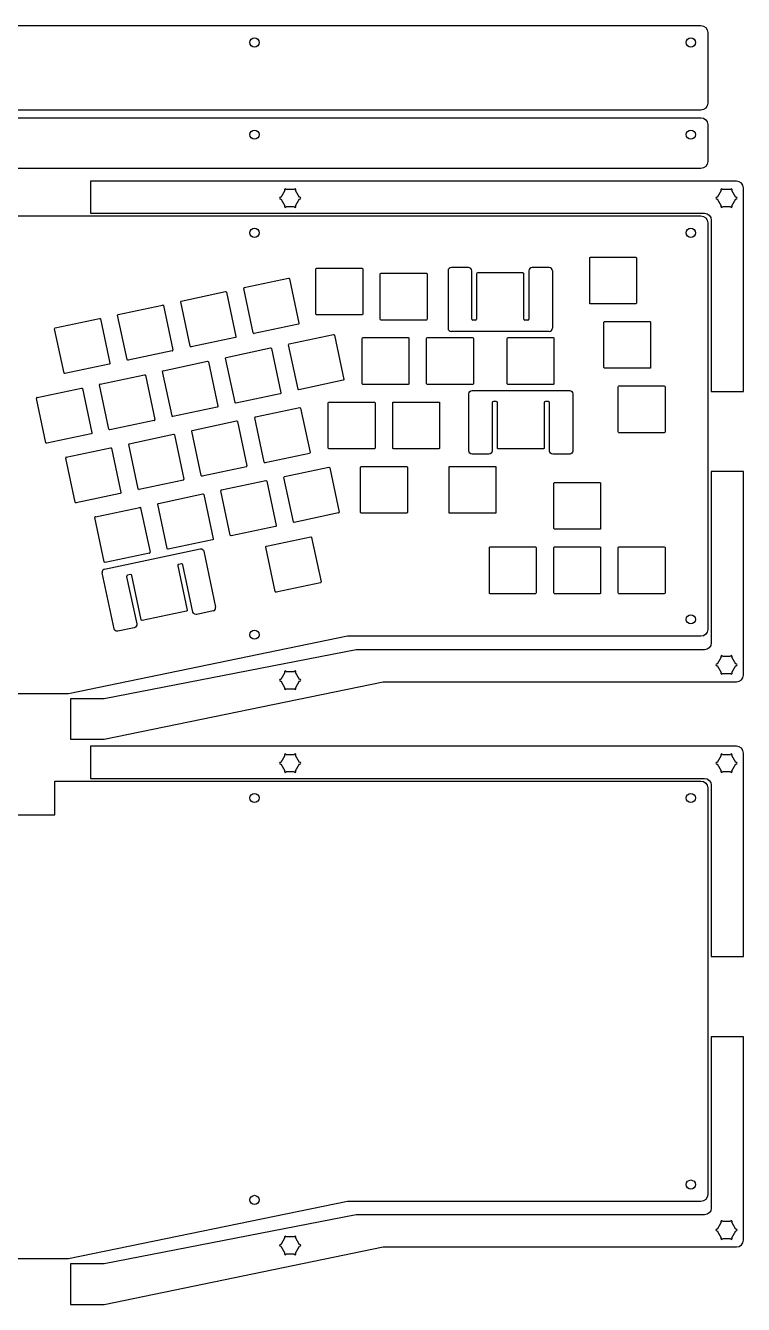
# Model space of a CAD drawing. Header units: centimetres. Extents: x -9.5 to 28.5, y -9.5 to 28.4.
# Drawn here: x 7.3 to 28.52, y -9.48 to 28.36 of the extents above; entities that cross this region are included whole.
import ezdxf

# ---------------------------------------------------------------- set-up
doc = ezdxf.new("R2010")
doc.units = ezdxf.units.CM
doc.header["$MEASUREMENT"] = 0
doc.layers.add('arisu_lopro_case_P2 v4_arisu_lopro_case_P2_ponoko', color=7, linetype='Continuous')

msp = doc.modelspace()

# ---------------------------------------------------------------- linework, layer by layer
at = {"layer": 'arisu_lopro_case_P2 v4_arisu_lopro_case_P2_ponoko'}
for p, q in [((-8.244, 28.356), (27.265, 28.356)), ((27.465, 28.156), (27.465, 26.056)), ((27.265, 25.856), (-8.244, 25.856)), ((-8.244, 25.631), (27.265, 25.631)), ((27.465, 25.431), (27.465, 24.331)), ((27.265, 24.131), (-8.244, 24.131)), ((28.32, 23.753), (9.221, 23.753)), ((9.221, 23.753), (9.221, 22.803)), ((14.965, 23.482), (14.845, 23.275)), ((15.241, 23.503), (15.002, 23.503)), ((15.398, 23.275), (15.278, 23.482)), ((27.864, 23.482), (27.744, 23.275)), ((28.14, 23.503), (27.901, 23.503)), ((28.297, 23.275), (28.177, 23.482)), ((28.52, 17.536), (28.52, 23.553)), ((14.845, 23.232), (14.965, 23.025)), ((15.278, 23.025), (15.398, 23.232)), ((27.744, 23.232), (27.864, 23.025)), ((28.177, 23.025), (28.297, 23.232)), ((-8.244, 22.725), (27.265, 22.725)), ((9.221, 22.803), (27.371, 22.803)), ((15.002, 23.003), (15.241, 23.003)), ((27.901, 23.003), (28.14, 23.003)), ((27.465, 22.525), (27.465, 10.489)), ((27.571, 22.603), (27.571, 17.536)), ((20.388, 21.198), (19.888, 21.198)), ((22.776, 21.198), (22.276, 21.198)), ((23.976, 20.144), (23.976, 21.484)), ((23.998, 21.507), (25.338, 21.507)), ((25.361, 21.484), (25.361, 20.144)), ((13.765, 20.604), (15.075, 20.882)), ((15.102, 20.865), (15.38, 19.554)), ((15.879, 19.818), (15.879, 21.158)), ((15.902, 21.18), (17.242, 21.18)), ((17.264, 21.158), (17.264, 19.818)), ((17.784, 19.668), (17.784, 21.008)), ((17.807, 21.03), (19.147, 21.03)), ((19.169, 21.008), (19.169, 19.668)), ((19.788, 21.098), (19.788, 19.404)), ((20.488, 19.669), (20.488, 21.098)), ((20.632, 21.009), (20.632, 19.669)), ((22.002, 21.039), (20.662, 21.039)), ((22.032, 19.669), (22.032, 21.009)), ((22.176, 21.098), (22.176, 19.669)), ((22.876, 21.098), (22.876, 19.404)), ((11.901, 20.208), (13.212, 20.486)), ((13.239, 20.469), (13.517, 19.158)), ((14.026, 19.266), (13.747, 20.577)), ((10.038, 19.812), (11.348, 20.09)), ((11.375, 20.073), (11.654, 18.762)), ((12.162, 18.87), (11.884, 20.181)), ((25.338, 20.122), (23.998, 20.122)), ((8.174, 19.416), (9.485, 19.694)), ((9.512, 19.677), (9.79, 18.366)), ((10.299, 18.474), (10.02, 19.785)), ((17.242, 19.795), (15.902, 19.795)), ((8.436, 18.078), (8.157, 19.389)), ((15.363, 19.528), (14.052, 19.249)), ((19.147, 19.645), (17.807, 19.645)), ((22.776, 19.304), (19.888, 19.304)), ((20.602, 19.639), (20.518, 19.639)), ((22.146, 19.639), (22.062, 19.639)), ((24.393, 18.239), (24.393, 19.579)), ((24.415, 19.602), (25.755, 19.602)), ((25.778, 19.579), (25.778, 18.239)), ((13.5, 19.132), (12.189, 18.853)), ((15.092, 18.939), (16.403, 19.217)), ((16.43, 19.2), (16.708, 17.889)), ((17.248, 17.763), (17.248, 19.103)), ((17.271, 19.125), (18.611, 19.125)), ((18.633, 19.103), (18.633, 17.763)), ((19.153, 17.763), (19.153, 19.103)), ((19.176, 19.125), (20.516, 19.125)), ((20.538, 19.103), (20.538, 17.763)), ((21.535, 17.763), (21.535, 19.103)), ((21.558, 19.125), (22.898, 19.125)), ((22.92, 19.103), (22.92, 17.763)), ((11.636, 18.736), (10.326, 18.457)), ((13.229, 18.542), (14.54, 18.821)), ((14.566, 18.804), (14.845, 17.493)), ((15.354, 17.601), (15.075, 18.912)), ((9.773, 18.34), (8.462, 18.061)), ((11.366, 18.146), (12.676, 18.425)), ((12.703, 18.408), (12.981, 17.097)), ((13.49, 17.205), (13.212, 18.516)), ((25.755, 18.217), (24.415, 18.217)), ((9.502, 17.75), (10.813, 18.029)), ((10.84, 18.012), (11.118, 16.701)), ((11.627, 16.809), (11.348, 18.12)), ((16.691, 17.862), (15.38, 17.584)), ((7.639, 17.354), (8.949, 17.633)), ((8.976, 17.616), (9.255, 16.305)), ((9.763, 16.413), (9.485, 17.724)), ((14.828, 17.466), (13.517, 17.188)), ((18.611, 17.74), (17.271, 17.74)), ((20.516, 17.74), (19.176, 17.74)), ((20.404, 15.769), (20.404, 17.463)), ((20.497, 17.556), (23.384, 17.556)), ((22.898, 17.74), (21.558, 17.74)), ((23.477, 17.463), (23.477, 15.769)), ((24.82, 16.334), (24.82, 17.674)), ((24.842, 17.697), (26.182, 17.697)), ((26.205, 17.674), (26.205, 16.334)), ((27.571, 17.536), (28.52, 17.536)), ((7.9, 16.017), (7.621, 17.328)), ((12.964, 17.07), (11.653, 16.792)), ((14.091, 16.778), (15.402, 17.057)), ((15.428, 17.039), (15.707, 15.729)), ((16.247, 15.858), (16.247, 17.198)), ((16.27, 17.22), (17.61, 17.22)), ((17.632, 17.198), (17.632, 15.858)), ((18.152, 15.858), (18.152, 17.198)), ((18.175, 17.22), (19.515, 17.22)), ((19.537, 17.198), (19.537, 15.858)), ((21.089, 17.198), (21.089, 15.769)), ((21.21, 17.235), (21.127, 17.235)), ((21.248, 15.858), (21.248, 17.198)), ((22.633, 17.198), (22.633, 15.858)), ((22.754, 17.235), (22.67, 17.235)), ((22.792, 15.769), (22.792, 17.198)), ((11.101, 16.674), (9.79, 16.396)), ((12.227, 16.382), (13.538, 16.661)), ((14.352, 15.441), (14.073, 16.751)), ((9.237, 16.278), (7.927, 16)), ((12.489, 15.045), (12.21, 16.355)), ((13.565, 16.643), (13.843, 15.333)), ((26.182, 16.312), (24.842, 16.312)), ((10.625, 14.649), (10.347, 15.959)), ((10.364, 15.986), (11.675, 16.265)), ((11.701, 16.247), (11.98, 14.937)), ((8.762, 14.253), (8.483, 15.563)), ((8.501, 15.59), (9.811, 15.868)), ((9.838, 15.851), (10.117, 14.54)), ((15.689, 15.702), (14.379, 15.423)), ((17.61, 15.835), (16.27, 15.835)), ((19.515, 15.835), (18.175, 15.835)), ((20.997, 15.677), (20.497, 15.677)), ((22.61, 15.835), (21.27, 15.835)), ((23.384, 15.677), (22.884, 15.677)), ((13.826, 15.306), (12.515, 15.027)), ((14.953, 15.014), (16.263, 15.292)), ((16.29, 15.275), (16.569, 13.964)), ((17.2, 13.953), (17.2, 15.293)), ((17.222, 15.315), (18.562, 15.315)), ((18.585, 15.293), (18.585, 13.953)), ((19.819, 13.953), (19.819, 15.293)), ((19.842, 15.315), (21.182, 15.315)), ((21.204, 15.293), (21.204, 13.953)), ((27.571, 15.161), (27.571, 10.093)), ((28.52, 15.161), (27.571, 15.161)), ((28.52, 9.143), (28.52, 15.161)), ((11.963, 14.91), (10.652, 14.631)), ((13.089, 14.618), (14.4, 14.896)), ((14.427, 14.879), (14.705, 13.568)), ((15.214, 13.676), (14.935, 14.987)), ((22.915, 13.477), (22.915, 14.817)), ((22.937, 14.839), (24.277, 14.839)), ((24.3, 14.817), (24.3, 13.477)), ((10.099, 14.514), (8.789, 14.235)), ((11.226, 14.222), (12.537, 14.5)), ((12.563, 14.483), (12.842, 13.172)), ((13.351, 13.28), (13.072, 14.591)), ((9.363, 13.826), (10.673, 14.104)), ((10.7, 14.087), (10.979, 12.776)), ((11.487, 12.884), (11.209, 14.195)), ((9.624, 12.488), (9.345, 13.799)), ((16.551, 13.938), (15.241, 13.659)), ((18.562, 13.93), (17.222, 13.93)), ((21.182, 13.93), (19.842, 13.93)), ((14.688, 13.542), (13.377, 13.263)), ((24.277, 13.454), (22.937, 13.454)), ((9.631, 12.278), (12.455, 12.878)), ((12.825, 13.145), (11.514, 12.867)), ((14.678, 11.615), (14.4, 12.926)), ((14.417, 12.952), (15.728, 13.231)), ((15.754, 13.214), (16.033, 11.903)), ((21.01, 11.572), (21.01, 12.912)), ((21.032, 12.934), (22.372, 12.934)), ((22.395, 12.912), (22.395, 11.572)), ((22.915, 11.572), (22.915, 12.912)), ((22.937, 12.934), (24.277, 12.934)), ((24.3, 12.912), (24.3, 11.572)), ((24.82, 11.572), (24.82, 12.912)), ((24.842, 12.934), (26.182, 12.934)), ((26.205, 12.912), (26.205, 11.572)), ((10.961, 12.749), (9.651, 12.471)), ((12.565, 12.807), (12.917, 11.15)), ((9.912, 10.511), (9.56, 12.168)), ((10.396, 12.113), (10.314, 12.095)), ((11.795, 12.372), (12.073, 11.061)), ((11.906, 12.434), (11.824, 12.416)), ((12.247, 11.008), (11.95, 12.405)), ((10.285, 12.051), (10.582, 10.654)), ((10.719, 10.773), (10.44, 12.084)), ((16.016, 11.876), (14.705, 11.598)), ((22.372, 11.549), (21.032, 11.549)), ((24.277, 11.549), (22.937, 11.549)), ((26.182, 11.549), (24.842, 11.549)), ((12.056, 11.035), (10.745, 10.756)), ((12.846, 11.04), (12.357, 10.936)), ((16.812, 10.289), (8.566, 8.589)), ((10.511, 10.544), (10.021, 10.44)), ((27.265, 10.289), (16.812, 10.289)), ((17.068, 9.893), (9.621, 8.441)), ((27.371, 9.893), (17.068, 9.893)), ((27.864, 9.672), (27.744, 9.464)), ((28.14, 9.693), (27.901, 9.693)), ((28.297, 9.464), (28.177, 9.672)), ((14.965, 9.218), (14.845, 9.01)), ((15.241, 9.239), (15.002, 9.239)), ((15.398, 9.01), (15.278, 9.218)), ((27.744, 9.422), (27.864, 9.214)), ((27.901, 9.193), (28.14, 9.193)), ((28.177, 9.214), (28.297, 9.422)), ((9.621, 7.243), (17.868, 8.943)), ((14.845, 8.968), (14.965, 8.76)), ((15.002, 8.739), (15.241, 8.739)), ((15.278, 8.76), (15.398, 8.968)), ((17.868, 8.943), (28.32, 8.943)), ((8.566, 8.589), (6.566, 8.589)), ((8.621, 8.441), (8.621, 7.243)), ((9.621, 8.441), (8.621, 8.441)), ((8.621, 7.243), (9.621, 7.243)), ((9.221, 7.035), (9.221, 6.085)), ((28.32, 7.035), (9.221, 7.035)), ((28.52, 0.817), (28.52, 6.835)), ((14.965, 6.764), (14.845, 6.557)), ((14.845, 6.514), (14.965, 6.307)), ((15.241, 6.785), (15.002, 6.785)), ((15.398, 6.557), (15.278, 6.764)), ((15.278, 6.307), (15.398, 6.514)), ((27.864, 6.764), (27.744, 6.557)), ((27.744, 6.514), (27.864, 6.307)), ((28.14, 6.785), (27.901, 6.785)), ((28.297, 6.557), (28.177, 6.764)), ((28.177, 6.307), (28.297, 6.514)), ((9.221, 6.085), (27.371, 6.085)), ((15.002, 6.285), (15.241, 6.285)), ((27.901, 6.285), (28.14, 6.285)), ((8.166, 6.007), (27.265, 6.007)), ((8.166, 5.007), (8.166, 6.007)), ((27.465, 5.807), (27.465, -6.229)), ((27.571, 5.885), (27.571, 0.817)), ((6.966, 5.007), (8.166, 5.007)), ((27.571, 0.817), (28.52, 0.817)), ((28.52, -1.557), (27.571, -1.557)), ((27.571, -1.557), (27.571, -6.625)), ((28.52, -7.575), (28.52, -1.557)), ((16.812, -6.429), (8.566, -8.129)), ((27.265, -6.429), (16.812, -6.429)), ((17.068, -6.825), (9.621, -8.277)), ((27.371, -6.825), (17.068, -6.825)), ((27.864, -7.046), (27.744, -7.254)), ((28.14, -7.025), (27.901, -7.025)), ((28.297, -7.254), (28.177, -7.046)), ((14.965, -7.5), (14.845, -7.708)), ((15.241, -7.479), (15.002, -7.479)), ((15.398, -7.708), (15.278, -7.5)), ((27.744, -7.296), (27.864, -7.504)), ((27.901, -7.525), (28.14, -7.525)), ((28.177, -7.504), (28.297, -7.296)), ((9.621, -9.475), (17.868, -7.775)), ((14.845, -7.75), (14.965, -7.958)), ((15.278, -7.958), (15.398, -7.75)), ((17.868, -7.775), (28.32, -7.775)), ((8.566, -8.129), (6.566, -8.129)), ((9.621, -8.277), (8.621, -8.277)), ((8.621, -8.277), (8.621, -9.475)), ((15.002, -7.979), (15.241, -7.979)), ((8.621, -9.475), (9.621, -9.475))]:
    msp.add_line(p, q, dxfattribs=at)
for centre, radius, start, end in [((19.888, 21.098), 0.1, 90, 180), ((20.388, 21.098), 0.1, 360, 90), ((22.276, 21.098), 0.1, 90, 180), ((22.776, 21.098), 0.1, 360, 90), ((20.662, 21.009), 0.03, 90, 179.9958), ((22.002, 21.009), 0.03, 360, 90.0038), ((19.888, 19.404), 0.1, 179.9999, 270), ((20.518, 19.669), 0.03, 180, 269.9993), ((20.602, 19.669), 0.03, 270.001, 360), ((22.062, 19.669), 0.03, 180, 269.9991), ((22.146, 19.669), 0.03, 270, 0.0004), ((22.776, 19.404), 0.1, 270, 360)]:
    msp.add_arc(centre, radius, start, end, dxfattribs=at)
at = {"layer": 'arisu_lopro_case_P2 v4_arisu_lopro_case_P2_ponoko', "extrusion": (0, 0, -1)}
msp.add_arc((-10.002, 10.531), 0.0929, 257.9404, 269.9726, dxfattribs=at)
at = {"layer": 'arisu_lopro_case_P2 v4_arisu_lopro_case_P2_ponoko'}
for centre, major_axis, ratio, start_param, end_param in [((13.774, 20.581), (0.0267, -0.0055), 0.903155, 2.803276, 3.517551), ((13.772, 20.578), (-0.0143, 0.023), 0.904441, 5.965291, 6.683538), ((14.05, 19.253), (0.00988, 0.00134), 0.42359, 4.403284, 4.884756), ((11.629, 18.761), (-0.0143, 0.023), 0.904441, 2.823698, 3.541945), ((11.627, 18.759), (0.0267, -0.0055), 0.903155, 5.944869, 6.659143), ((12.187, 18.87), (0.0185, 0.0087), 0.83084, 4.199079, 4.43775), ((10.324, 18.474), (0.0185, 0.0087), 0.83084, 4.199079, 4.43775), ((8.461, 18.072), (0.0158, 0.0043), 0.688153, 4.33865, 4.631778), ((11.376, 18.123), (0.0275, -0.0054), 0.888887, 2.800434, 3.5043), ((11.373, 18.121), (-0.0143, 0.023), 0.904441, 5.965291, 6.683538), ((9.511, 17.728), (0.0268, -0.0041), 0.903545, 2.75302, 3.470262), ((9.509, 17.724), (-0.0143, 0.023), 0.904441, 5.965291, 6.683538), ((15.378, 17.601), (0.0185, 0.0087), 0.83084, 4.199079, 4.43775), ((7.648, 17.332), (0.0268, -0.0041), 0.903545, 2.75302, 3.470262), ((7.646, 17.329), (-0.0149, 0.0218), 0.915996, 5.921842, 6.64769), ((13.515, 17.205), (0.0185, 0.0087), 0.83084, 4.199079, 4.43775), ((11.095, 16.698), (-0.0135, 0.0212), 0.942667, 2.802067, 3.546706), ((11.092, 16.697), (0.0264, -0.005), 0.910313, 5.926256, 6.646227), ((11.652, 16.809), (0.0185, 0.0087), 0.83084, 4.199079, 4.43775), ((14.1, 16.755), (0.0267, -0.0055), 0.903155, 2.803276, 3.517551), ((14.098, 16.752), (-0.0143, 0.023), 0.904441, 5.965291, 6.683538), ((9.788, 16.413), (0.0185, 0.0087), 0.83084, 4.199079, 4.43775), ((7.925, 16.011), (0.0158, 0.0043), 0.688153, 4.33865, 4.631778), ((10.373, 15.963), (0.0267, -0.0055), 0.903155, 2.803276, 3.517551), ((10.371, 15.96), (-0.0143, 0.023), 0.904441, 5.965291, 6.683538), ((8.51, 15.567), (0.0263, -0.0046), 0.909501, 2.769736, 3.492655), ((8.508, 15.564), (-0.0155, 0.0223), 0.902281, 5.917975, 6.635862), ((13.819, 15.332), (-0.0143, 0.023), 0.904441, 2.823698, 3.541945), ((13.817, 15.329), (0.0267, -0.0055), 0.903155, 5.944869, 6.659143), ((14.377, 15.427), (0.00988, 0.00134), 0.42359, 4.403284, 4.884756), ((11.956, 14.936), (-0.0143, 0.023), 0.904441, 2.823698, 3.541945), ((11.953, 14.933), (0.0275, -0.0054), 0.888887, 5.942026, 6.645893), ((12.513, 15.044), (0.0185, 0.0087), 0.83084, 4.199079, 4.43775), ((10.65, 14.635), (0.00988, 0.00134), 0.42359, 4.403284, 4.884756), ((13.099, 14.595), (0.0267, -0.0055), 0.903155, 2.803276, 3.517551), ((13.096, 14.592), (-0.0143, 0.023), 0.904441, 5.965291, 6.683538), ((8.787, 14.246), (0.0158, 0.0043), 0.688153, 4.33865, 4.631778), ((9.371, 13.803), (0.0263, -0.0046), 0.909501, 2.769736, 3.492655), ((9.37, 13.8), (-0.0155, 0.0223), 0.902281, 5.917975, 6.635862), ((15.239, 13.676), (0.0185, 0.0087), 0.83084, 4.199079, 4.43775), ((16.544, 13.964), (-0.0143, 0.023), 0.904441, 2.823698, 3.541945), ((16.542, 13.961), (0.0267, -0.0055), 0.903155, 5.944869, 6.659143), ((13.375, 13.28), (0.0185, 0.0087), 0.83084, 4.199079, 4.43775), ((11.512, 12.884), (0.0185, 0.0087), 0.83084, 4.199079, 4.43775), ((10.954, 12.775), (-0.0143, 0.023), 0.904441, 2.823698, 3.541945), ((10.952, 12.772), (0.0267, -0.0055), 0.903155, 5.944869, 6.659143), ((9.669, 12.184), (0.11, -0.021), 0.901954, 2.785605, 3.501603), ((9.66, 12.173), (-0.0638, 0.0898), 0.90998, 5.907803, 6.629566), ((9.649, 12.488), (0.0185, 0.0087), 0.83084, 4.199079, 4.43775), ((11.839, 12.378), (0.0444, -0.0107), 0.899005, 2.832995, 3.546401), ((11.836, 12.373), (0.0266, -0.0367), 0.901931, 2.760445, 3.477191), ((16.009, 11.902), (-0.0143, 0.023), 0.904441, 2.823698, 3.541945), ((16.006, 11.899), (0.0267, -0.0055), 0.903155, 5.944869, 6.659143), ((14.703, 11.615), (0.0185, 0.0087), 0.83084, 4.199079, 4.43775), ((12.817, 11.145), (-0.0629, 0.0899), 0.911993, 2.772795, 3.495999), ((12.808, 11.135), (0.109, -0.022), 0.904544, 5.93897, 6.656518)]:
    msp.add_ellipse(centre, major_axis=major_axis, ratio=ratio, start_param=start_param, end_param=end_param, dxfattribs=at)
for points in [[(27.265, 28.356), (27.375, 28.356), (27.465, 28.267), (27.465, 28.156)], [(13.931, 27.856), (13.931, 27.93), (13.992, 27.991), (14.066, 27.991)], [(14.066, 27.721), (13.992, 27.721), (13.931, 27.782), (13.931, 27.856)], [(14.066, 27.991), (14.14, 27.991), (14.201, 27.93), (14.201, 27.856)], [(14.201, 27.856), (14.201, 27.782), (14.14, 27.721), (14.066, 27.721)], [(26.83, 27.856), (26.83, 27.93), (26.891, 27.991), (26.965, 27.991)], [(26.965, 27.721), (26.891, 27.721), (26.83, 27.782), (26.83, 27.856)], [(26.965, 27.991), (27.039, 27.991), (27.1, 27.93), (27.1, 27.856)], [(27.1, 27.856), (27.1, 27.782), (27.039, 27.721), (26.965, 27.721)], [(27.465, 26.056), (27.465, 25.946), (27.375, 25.856), (27.265, 25.856)], [(27.265, 25.631), (27.375, 25.631), (27.465, 25.542), (27.465, 25.431)], [(13.931, 25.131), (13.931, 25.205), (13.992, 25.266), (14.066, 25.266)], [(14.066, 24.996), (13.992, 24.996), (13.931, 25.057), (13.931, 25.131)], [(14.066, 25.266), (14.14, 25.266), (14.201, 25.205), (14.201, 25.131)], [(14.201, 25.131), (14.201, 25.057), (14.14, 24.996), (14.066, 24.996)], [(26.83, 25.131), (26.83, 25.205), (26.891, 25.266), (26.965, 25.266)], [(26.965, 24.996), (26.891, 24.996), (26.83, 25.057), (26.83, 25.131)], [(26.965, 25.266), (27.039, 25.266), (27.1, 25.205), (27.1, 25.131)], [(27.1, 25.131), (27.1, 25.057), (27.039, 24.996), (26.965, 24.996)], [(27.465, 24.331), (27.465, 24.221), (27.375, 24.131), (27.265, 24.131)], [(28.52, 23.553), (28.52, 23.664), (28.431, 23.753), (28.32, 23.753)], [(15.41, 23.278), (15.406, 23.278), (15.402, 23.277), (15.398, 23.275)], [(28.309, 23.278), (28.305, 23.278), (28.301, 23.277), (28.297, 23.275)], [(27.265, 22.725), (27.375, 22.725), (27.465, 22.635), (27.465, 22.525)], [(27.371, 22.803), (27.481, 22.803), (27.571, 22.714), (27.571, 22.603)], [(13.931, 22.225), (13.931, 22.299), (13.992, 22.36), (14.066, 22.36)], [(14.066, 22.36), (14.14, 22.36), (14.201, 22.299), (14.201, 22.225)], [(26.83, 22.225), (26.83, 22.299), (26.891, 22.36), (26.965, 22.36)], [(26.965, 22.36), (27.039, 22.36), (27.1, 22.299), (27.1, 22.225)], [(14.066, 22.09), (13.992, 22.09), (13.931, 22.151), (13.931, 22.225)], [(14.201, 22.225), (14.201, 22.151), (14.14, 22.09), (14.066, 22.09)], [(26.965, 22.09), (26.891, 22.09), (26.83, 22.151), (26.83, 22.225)], [(27.1, 22.225), (27.1, 22.151), (27.039, 22.09), (26.965, 22.09)], [(23.976, 21.484), (23.976, 21.496), (23.986, 21.507), (23.998, 21.507)], [(25.338, 21.507), (25.35, 21.507), (25.361, 21.496), (25.361, 21.484)], [(15.879, 21.158), (15.879, 21.17), (15.889, 21.18), (15.902, 21.18)], [(17.242, 21.18), (17.254, 21.18), (17.264, 21.17), (17.264, 21.158)], [(17.784, 21.008), (17.784, 21.02), (17.794, 21.03), (17.807, 21.03)], [(19.147, 21.03), (19.159, 21.03), (19.169, 21.02), (19.169, 21.008)], [(11.884, 20.181), (11.881, 20.193), (11.889, 20.205), (11.901, 20.208)], [(23.998, 20.122), (23.986, 20.122), (23.976, 20.132), (23.976, 20.144)], [(25.361, 20.144), (25.361, 20.132), (25.35, 20.122), (25.338, 20.122)], [(10.02, 19.785), (10.018, 19.797), (10.026, 19.809), (10.038, 19.812)], [(15.902, 19.795), (15.889, 19.795), (15.879, 19.805), (15.879, 19.818)], [(17.264, 19.818), (17.264, 19.805), (17.254, 19.795), (17.242, 19.795)], [(8.157, 19.389), (8.154, 19.401), (8.162, 19.413), (8.174, 19.416)], [(15.38, 19.554), (15.383, 19.542), (15.375, 19.53), (15.363, 19.528)], [(17.807, 19.645), (17.794, 19.645), (17.784, 19.655), (17.784, 19.668)], [(19.169, 19.668), (19.169, 19.655), (19.159, 19.645), (19.147, 19.645)], [(24.393, 19.579), (24.393, 19.591), (24.403, 19.602), (24.415, 19.602)], [(25.755, 19.602), (25.768, 19.602), (25.778, 19.591), (25.778, 19.579)], [(13.517, 19.158), (13.52, 19.146), (13.512, 19.134), (13.5, 19.132)], [(14.048, 19.249), (14.037, 19.249), (14.028, 19.256), (14.026, 19.266)], [(15.075, 18.912), (15.072, 18.924), (15.08, 18.936), (15.092, 18.939)], [(17.248, 19.103), (17.248, 19.115), (17.258, 19.125), (17.271, 19.125)], [(18.611, 19.125), (18.623, 19.125), (18.633, 19.115), (18.633, 19.103)], [(19.153, 19.103), (19.153, 19.115), (19.163, 19.125), (19.176, 19.125)], [(20.516, 19.125), (20.528, 19.125), (20.538, 19.115), (20.538, 19.103)], [(21.535, 19.103), (21.535, 19.115), (21.545, 19.125), (21.558, 19.125)], [(22.898, 19.125), (22.91, 19.125), (22.92, 19.115), (22.92, 19.103)], [(12.184, 18.853), (12.174, 18.853), (12.165, 18.86), (12.162, 18.87)], [(13.212, 18.516), (13.209, 18.528), (13.217, 18.54), (13.229, 18.542)], [(9.79, 18.366), (9.793, 18.354), (9.785, 18.342), (9.773, 18.34)], [(10.321, 18.457), (10.31, 18.457), (10.301, 18.464), (10.299, 18.474)], [(24.415, 18.217), (24.403, 18.217), (24.393, 18.227), (24.393, 18.239)], [(25.778, 18.239), (25.778, 18.227), (25.768, 18.217), (25.755, 18.217)], [(8.458, 18.06), (8.447, 18.06), (8.438, 18.068), (8.436, 18.078)], [(16.708, 17.889), (16.711, 17.877), (16.703, 17.865), (16.691, 17.862)], [(15.375, 17.583), (15.365, 17.583), (15.356, 17.591), (15.354, 17.601)], [(17.271, 17.74), (17.258, 17.74), (17.248, 17.75), (17.248, 17.763)], [(18.633, 17.763), (18.633, 17.75), (18.623, 17.74), (18.611, 17.74)], [(19.176, 17.74), (19.163, 17.74), (19.153, 17.75), (19.153, 17.763)], [(20.404, 17.463), (20.404, 17.514), (20.446, 17.556), (20.497, 17.556)], [(20.538, 17.763), (20.538, 17.75), (20.528, 17.74), (20.516, 17.74)], [(21.558, 17.74), (21.545, 17.74), (21.535, 17.75), (21.535, 17.763)], [(22.92, 17.763), (22.92, 17.75), (22.91, 17.74), (22.898, 17.74)], [(23.384, 17.556), (23.435, 17.556), (23.477, 17.514), (23.477, 17.463)], [(24.82, 17.674), (24.82, 17.686), (24.83, 17.697), (24.842, 17.697)], [(26.182, 17.697), (26.195, 17.697), (26.205, 17.686), (26.205, 17.674)], [(12.981, 17.097), (12.984, 17.085), (12.976, 17.073), (12.964, 17.07)], [(13.512, 17.187), (13.502, 17.187), (13.492, 17.195), (13.49, 17.205)], [(16.247, 17.198), (16.247, 17.21), (16.257, 17.22), (16.27, 17.22)], [(17.61, 17.22), (17.622, 17.22), (17.632, 17.21), (17.632, 17.198)], [(18.152, 17.198), (18.152, 17.21), (18.162, 17.22), (18.175, 17.22)], [(19.515, 17.22), (19.527, 17.22), (19.537, 17.21), (19.537, 17.198)], [(21.127, 17.235), (21.106, 17.235), (21.089, 17.218), (21.089, 17.198)], [(21.248, 17.198), (21.248, 17.218), (21.231, 17.235), (21.21, 17.235)], [(22.67, 17.235), (22.65, 17.235), (22.633, 17.218), (22.633, 17.198)], [(22.792, 17.198), (22.792, 17.218), (22.775, 17.235), (22.754, 17.235)], [(11.649, 16.791), (11.638, 16.791), (11.629, 16.799), (11.627, 16.809)], [(9.255, 16.305), (9.257, 16.293), (9.25, 16.281), (9.237, 16.278)], [(9.785, 16.395), (9.775, 16.395), (9.766, 16.403), (9.763, 16.413)], [(12.21, 16.355), (12.207, 16.367), (12.215, 16.379), (12.227, 16.382)], [(24.842, 16.312), (24.83, 16.312), (24.82, 16.322), (24.82, 16.334)], [(26.205, 16.334), (26.205, 16.322), (26.195, 16.312), (26.182, 16.312)], [(7.922, 15.999), (7.911, 15.999), (7.902, 16.007), (7.9, 16.017)], [(15.707, 15.729), (15.709, 15.717), (15.702, 15.705), (15.689, 15.702)], [(16.27, 15.835), (16.257, 15.835), (16.247, 15.845), (16.247, 15.858)], [(17.632, 15.858), (17.632, 15.845), (17.622, 15.835), (17.61, 15.835)], [(18.175, 15.835), (18.162, 15.835), (18.152, 15.845), (18.152, 15.858)], [(19.537, 15.858), (19.537, 15.845), (19.527, 15.835), (19.515, 15.835)], [(20.497, 15.677), (20.446, 15.677), (20.404, 15.718), (20.404, 15.769)], [(21.089, 15.769), (21.089, 15.718), (21.048, 15.677), (20.997, 15.677)], [(21.27, 15.835), (21.258, 15.835), (21.248, 15.845), (21.248, 15.858)], [(22.633, 15.858), (22.633, 15.845), (22.623, 15.835), (22.61, 15.835)], [(22.884, 15.677), (22.833, 15.677), (22.792, 15.718), (22.792, 15.769)], [(23.477, 15.769), (23.477, 15.718), (23.435, 15.677), (23.384, 15.677)], [(14.374, 15.423), (14.363, 15.423), (14.354, 15.43), (14.352, 15.441)], [(17.2, 15.293), (17.2, 15.305), (17.21, 15.315), (17.222, 15.315)], [(18.562, 15.315), (18.575, 15.315), (18.585, 15.305), (18.585, 15.293)], [(19.819, 15.293), (19.819, 15.305), (19.829, 15.315), (19.842, 15.315)], [(21.182, 15.315), (21.194, 15.315), (21.204, 15.305), (21.204, 15.293)], [(12.511, 15.027), (12.5, 15.027), (12.491, 15.034), (12.489, 15.045)], [(14.935, 14.987), (14.933, 14.999), (14.941, 15.011), (14.953, 15.014)], [(22.915, 14.817), (22.915, 14.829), (22.925, 14.839), (22.937, 14.839)], [(24.277, 14.839), (24.29, 14.839), (24.3, 14.829), (24.3, 14.817)], [(10.117, 14.54), (10.119, 14.528), (10.111, 14.516), (10.099, 14.514)], [(10.647, 14.631), (10.637, 14.631), (10.628, 14.638), (10.625, 14.649)], [(8.784, 14.235), (8.773, 14.235), (8.764, 14.242), (8.762, 14.253)], [(11.209, 14.195), (11.206, 14.207), (11.214, 14.219), (11.226, 14.222)], [(15.236, 13.659), (15.225, 13.659), (15.216, 13.666), (15.214, 13.676)], [(17.222, 13.93), (17.21, 13.93), (17.2, 13.94), (17.2, 13.953)], [(18.585, 13.953), (18.585, 13.94), (18.575, 13.93), (18.562, 13.93)], [(19.842, 13.93), (19.829, 13.93), (19.819, 13.94), (19.819, 13.953)], [(21.204, 13.953), (21.204, 13.94), (21.194, 13.93), (21.182, 13.93)], [(13.373, 13.262), (13.362, 13.262), (13.353, 13.27), (13.351, 13.28)], [(14.705, 13.568), (14.708, 13.556), (14.7, 13.544), (14.688, 13.542)], [(22.937, 13.454), (22.925, 13.454), (22.915, 13.464), (22.915, 13.477)], [(24.3, 13.477), (24.3, 13.464), (24.29, 13.454), (24.277, 13.454)], [(11.509, 12.866), (11.499, 12.866), (11.489, 12.874), (11.487, 12.884)], [(12.842, 13.172), (12.845, 13.16), (12.837, 13.148), (12.825, 13.145)], [(14.4, 12.926), (14.397, 12.938), (14.405, 12.95), (14.417, 12.952)], [(21.01, 12.912), (21.01, 12.924), (21.02, 12.934), (21.032, 12.934)], [(22.372, 12.934), (22.385, 12.934), (22.395, 12.924), (22.395, 12.912)], [(22.915, 12.912), (22.915, 12.924), (22.925, 12.934), (22.937, 12.934)], [(24.277, 12.934), (24.29, 12.934), (24.3, 12.924), (24.3, 12.912)], [(24.82, 12.912), (24.82, 12.924), (24.83, 12.934), (24.842, 12.934)], [(26.182, 12.934), (26.195, 12.934), (26.205, 12.924), (26.205, 12.912)], [(9.646, 12.47), (9.635, 12.47), (9.626, 12.478), (9.624, 12.488)], [(10.314, 12.095), (10.293, 12.091), (10.28, 12.071), (10.285, 12.051)], [(14.7, 11.597), (14.69, 11.597), (14.681, 11.605), (14.678, 11.615)], [(21.032, 11.549), (21.02, 11.549), (21.01, 11.559), (21.01, 11.572)], [(22.395, 11.572), (22.395, 11.559), (22.385, 11.549), (22.372, 11.549)], [(22.937, 11.549), (22.925, 11.549), (22.915, 11.559), (22.915, 11.572)], [(24.3, 11.572), (24.3, 11.559), (24.29, 11.549), (24.277, 11.549)], [(24.842, 11.549), (24.83, 11.549), (24.82, 11.559), (24.82, 11.572)], [(26.205, 11.572), (26.205, 11.559), (26.195, 11.549), (26.182, 11.549)], [(12.073, 11.061), (12.076, 11.049), (12.068, 11.037), (12.056, 11.035)], [(10.582, 10.654), (10.592, 10.604), (10.56, 10.555), (10.511, 10.544)], [(26.83, 10.789), (26.83, 10.863), (26.891, 10.924), (26.965, 10.924)], [(26.965, 10.654), (26.891, 10.654), (26.83, 10.715), (26.83, 10.789)], [(26.965, 10.924), (27.039, 10.924), (27.1, 10.863), (27.1, 10.789)], [(27.1, 10.789), (27.1, 10.715), (27.039, 10.654), (26.965, 10.654)], [(10.002, 10.438), (9.959, 10.438), (9.921, 10.469), (9.912, 10.511)], [(13.931, 10.335), (13.931, 10.409), (13.992, 10.47), (14.066, 10.47)], [(14.066, 10.2), (13.992, 10.2), (13.931, 10.261), (13.931, 10.335)], [(14.066, 10.47), (14.14, 10.47), (14.201, 10.409), (14.201, 10.335)], [(14.201, 10.335), (14.201, 10.261), (14.14, 10.2), (14.066, 10.2)], [(27.465, 10.489), (27.465, 10.379), (27.375, 10.289), (27.265, 10.289)], [(27.571, 10.093), (27.571, 9.983), (27.481, 9.893), (27.371, 9.893)], [(28.309, 9.468), (28.305, 9.468), (28.301, 9.466), (28.297, 9.464)], [(28.32, 8.943), (28.431, 8.943), (28.52, 9.033), (28.52, 9.143)], [(15.41, 9.014), (15.406, 9.014), (15.402, 9.013), (15.398, 9.01)], [(28.52, 6.835), (28.52, 6.946), (28.431, 7.035), (28.32, 7.035)], [(15.41, 6.56), (15.406, 6.56), (15.402, 6.559), (15.398, 6.557)], [(28.309, 6.56), (28.305, 6.56), (28.301, 6.559), (28.297, 6.557)], [(27.371, 6.085), (27.481, 6.085), (27.571, 5.996), (27.571, 5.885)], [(27.265, 6.007), (27.375, 6.007), (27.465, 5.917), (27.465, 5.807)], [(13.931, 5.507), (13.931, 5.581), (13.992, 5.642), (14.066, 5.642)], [(14.066, 5.372), (13.992, 5.372), (13.931, 5.432), (13.931, 5.507)], [(14.066, 5.642), (14.14, 5.642), (14.201, 5.581), (14.201, 5.507)], [(14.201, 5.507), (14.201, 5.432), (14.14, 5.372), (14.066, 5.372)], [(26.83, 5.507), (26.83, 5.581), (26.891, 5.642), (26.965, 5.642)], [(26.965, 5.372), (26.891, 5.372), (26.83, 5.432), (26.83, 5.507)], [(26.965, 5.642), (27.039, 5.642), (27.1, 5.581), (27.1, 5.507)], [(27.1, 5.507), (27.1, 5.432), (27.039, 5.372), (26.965, 5.372)], [(26.83, -5.929), (26.83, -5.855), (26.891, -5.794), (26.965, -5.794)], [(26.965, -6.064), (26.891, -6.064), (26.83, -6.003), (26.83, -5.929)], [(26.965, -5.794), (27.039, -5.794), (27.1, -5.855), (27.1, -5.929)], [(27.1, -5.929), (27.1, -6.003), (27.039, -6.064), (26.965, -6.064)], [(13.931, -6.383), (13.931, -6.309), (13.992, -6.248), (14.066, -6.248)], [(14.066, -6.518), (13.992, -6.518), (13.931, -6.457), (13.931, -6.383)], [(14.066, -6.248), (14.14, -6.248), (14.201, -6.309), (14.201, -6.383)], [(14.201, -6.383), (14.201, -6.457), (14.14, -6.518), (14.066, -6.518)], [(27.465, -6.229), (27.465, -6.339), (27.375, -6.429), (27.265, -6.429)], [(27.571, -6.625), (27.571, -6.736), (27.481, -6.825), (27.371, -6.825)], [(28.309, -7.25), (28.305, -7.25), (28.301, -7.252), (28.297, -7.254)], [(15.41, -7.704), (15.406, -7.704), (15.402, -7.706), (15.398, -7.708)], [(28.32, -7.775), (28.431, -7.775), (28.52, -7.686), (28.52, -7.575)]]:
    msp.add_open_spline(points, degree=3, dxfattribs=at)
for points, knots in [([(15.002, 23.503), (15.002, 23.517), (14.991, 23.528), (14.963, 23.528), (14.952, 23.517), (14.952, 23.503), (14.952, 23.494), (14.957, 23.486), (14.965, 23.482)], [6, 6, 6, 6, 7, 7, 8, 8, 8, 9, 9, 9, 9]), ([(15.278, 23.482), (15.286, 23.486), (15.291, 23.494), (15.291, 23.503), (15.291, 23.517), (15.28, 23.528), (15.266, 23.528), (15.252, 23.528), (15.241, 23.517), (15.241, 23.503)], [2, 2, 2, 2, 3, 3, 3, 4, 4, 4, 5, 5, 5, 5]), ([(27.901, 23.503), (27.901, 23.517), (27.89, 23.528), (27.862, 23.528), (27.851, 23.517), (27.851, 23.503), (27.851, 23.494), (27.856, 23.486), (27.864, 23.482)], [6, 6, 6, 6, 7, 7, 8, 8, 8, 9, 9, 9, 9]), ([(28.177, 23.482), (28.185, 23.486), (28.19, 23.494), (28.19, 23.503), (28.19, 23.517), (28.179, 23.528), (28.165, 23.528), (28.151, 23.528), (28.14, 23.517), (28.14, 23.503)], [2, 2, 2, 2, 3, 3, 3, 4, 4, 4, 5, 5, 5, 5]), ([(14.845, 23.275), (14.841, 23.277), (14.837, 23.278), (14.833, 23.278), (14.819, 23.278), (14.808, 23.267), (14.808, 23.253), (14.808, 23.24), (14.819, 23.228), (14.833, 23.228), (14.837, 23.228), (14.841, 23.23), (14.845, 23.232)], [10, 10, 10, 10, 11, 11, 11, 12, 12, 12, 13, 13, 13, 14, 14, 14, 14]), ([(15.398, 23.232), (15.402, 23.23), (15.406, 23.228), (15.41, 23.228), (15.424, 23.228), (15.435, 23.24), (15.435, 23.253), (15.435, 23.267), (15.424, 23.278), (15.41, 23.278)], [23, 23, 23, 23, 24, 24, 24, 25, 25, 25, 26, 26, 26, 26]), ([(27.744, 23.275), (27.74, 23.277), (27.736, 23.278), (27.732, 23.278), (27.718, 23.278), (27.707, 23.267), (27.707, 23.253), (27.707, 23.24), (27.718, 23.228), (27.732, 23.228), (27.736, 23.228), (27.74, 23.23), (27.744, 23.232)], [10, 10, 10, 10, 11, 11, 11, 12, 12, 12, 13, 13, 13, 14, 14, 14, 14]), ([(28.297, 23.232), (28.301, 23.23), (28.305, 23.228), (28.309, 23.228), (28.323, 23.228), (28.334, 23.24), (28.334, 23.253), (28.334, 23.267), (28.323, 23.278), (28.309, 23.278)], [23, 23, 23, 23, 24, 24, 24, 25, 25, 25, 26, 26, 26, 26]), ([(14.965, 23.025), (14.957, 23.02), (14.952, 23.013), (14.952, 23.003), (14.952, 22.99), (14.963, 22.978), (14.991, 22.978), (15.002, 22.99), (15.002, 23.003)], [15, 15, 15, 15, 16, 16, 16, 17, 17, 18, 18, 18, 18]), ([(15.241, 23.003), (15.241, 22.99), (15.252, 22.978), (15.266, 22.978), (15.28, 22.978), (15.291, 22.99), (15.291, 23.003), (15.291, 23.013), (15.286, 23.02), (15.278, 23.025)], [19, 19, 19, 19, 20, 20, 20, 21, 21, 21, 22, 22, 22, 22]), ([(27.864, 23.025), (27.856, 23.02), (27.851, 23.013), (27.851, 23.003), (27.851, 22.99), (27.862, 22.978), (27.89, 22.978), (27.901, 22.99), (27.901, 23.003)], [15, 15, 15, 15, 16, 16, 16, 17, 17, 18, 18, 18, 18]), ([(28.14, 23.003), (28.14, 22.99), (28.151, 22.978), (28.165, 22.978), (28.179, 22.978), (28.19, 22.99), (28.19, 23.003), (28.19, 23.013), (28.185, 23.02), (28.177, 23.025)], [19, 19, 19, 19, 20, 20, 20, 21, 21, 21, 22, 22, 22, 22]), ([(15.075, 20.882), (15.077, 20.883), (15.078, 20.883), (15.08, 20.883), (15.09, 20.883), (15.1, 20.875), (15.102, 20.865)], [5, 5, 5, 5, 6, 6, 6, 7, 7, 7, 7]), ([(13.212, 20.486), (13.213, 20.487), (13.215, 20.487), (13.217, 20.487), (13.227, 20.487), (13.236, 20.479), (13.239, 20.469)], [4, 4, 4, 4, 5, 5, 5, 6, 6, 6, 6]), ([(11.348, 20.09), (11.35, 20.091), (11.352, 20.091), (11.353, 20.091), (11.364, 20.091), (11.373, 20.083), (11.375, 20.073)], [4, 4, 4, 4, 5, 5, 5, 6, 6, 6, 6]), ([(9.485, 19.694), (9.487, 19.695), (9.488, 19.695), (9.49, 19.695), (9.5, 19.695), (9.51, 19.687), (9.512, 19.677)], [4, 4, 4, 4, 5, 5, 5, 6, 6, 6, 6]), ([(16.403, 19.217), (16.405, 19.217), (16.406, 19.218), (16.408, 19.218), (16.418, 19.218), (16.427, 19.21), (16.43, 19.2)], [4, 4, 4, 4, 5, 5, 5, 6, 6, 6, 6]), ([(14.54, 18.821), (14.541, 18.821), (14.543, 18.822), (14.544, 18.822), (14.555, 18.822), (14.564, 18.814), (14.566, 18.804)], [4, 4, 4, 4, 5, 5, 5, 6, 6, 6, 6]), ([(12.676, 18.425), (12.678, 18.425), (12.679, 18.425), (12.681, 18.425), (12.691, 18.425), (12.701, 18.418), (12.703, 18.408)], [5, 5, 5, 5, 6, 6, 6, 7, 7, 7, 7]), ([(10.813, 18.029), (10.814, 18.029), (10.816, 18.029), (10.818, 18.029), (10.828, 18.029), (10.837, 18.022), (10.84, 18.012)], [5, 5, 5, 5, 6, 6, 6, 7, 7, 7, 7]), ([(8.949, 17.633), (8.951, 17.633), (8.953, 17.633), (8.954, 17.633), (8.965, 17.633), (8.974, 17.626), (8.976, 17.616)], [5, 5, 5, 5, 6, 6, 6, 7, 7, 7, 7]), ([(14.845, 17.493), (14.846, 17.487), (14.845, 17.481), (14.838, 17.471), (14.833, 17.468), (14.828, 17.466)], [7, 7, 7, 7, 8, 8, 9, 9, 9, 9]), ([(15.402, 17.057), (15.403, 17.057), (15.405, 17.057), (15.406, 17.057), (15.417, 17.057), (15.426, 17.05), (15.428, 17.039)], [5, 5, 5, 5, 6, 6, 6, 7, 7, 7, 7]), ([(13.538, 16.661), (13.54, 16.661), (13.541, 16.661), (13.543, 16.661), (13.553, 16.661), (13.563, 16.654), (13.565, 16.643)], [4, 4, 4, 4, 5, 5, 5, 6, 6, 6, 6]), ([(11.675, 16.265), (11.676, 16.265), (11.678, 16.265), (11.679, 16.265), (11.69, 16.265), (11.699, 16.258), (11.701, 16.247)], [5, 5, 5, 5, 6, 6, 6, 7, 7, 7, 7]), ([(9.811, 15.868), (9.813, 15.869), (9.815, 15.869), (9.816, 15.869), (9.827, 15.869), (9.836, 15.862), (9.838, 15.851)], [5, 5, 5, 5, 6, 6, 6, 7, 7, 7, 7]), ([(16.263, 15.292), (16.265, 15.293), (16.267, 15.293), (16.268, 15.293), (16.279, 15.293), (16.288, 15.285), (16.29, 15.275)], [4, 4, 4, 4, 5, 5, 5, 6, 6, 6, 6]), ([(14.4, 14.896), (14.402, 14.897), (14.403, 14.897), (14.405, 14.897), (14.415, 14.897), (14.425, 14.889), (14.427, 14.879)], [5, 5, 5, 5, 6, 6, 6, 7, 7, 7, 7]), ([(12.537, 14.5), (12.538, 14.501), (12.54, 14.501), (12.541, 14.501), (12.552, 14.501), (12.561, 14.493), (12.563, 14.483)], [4, 4, 4, 4, 5, 5, 5, 6, 6, 6, 6]), ([(10.673, 14.104), (10.675, 14.104), (10.676, 14.105), (10.678, 14.105), (10.689, 14.105), (10.698, 14.097), (10.7, 14.087)], [5, 5, 5, 5, 6, 6, 6, 7, 7, 7, 7]), ([(12.455, 12.878), (12.462, 12.88), (12.468, 12.88), (12.475, 12.88), (12.518, 12.88), (12.556, 12.85), (12.565, 12.807)], [5, 5, 5, 5, 6, 6, 6, 7, 7, 7, 7]), ([(15.728, 13.231), (15.729, 13.231), (15.731, 13.231), (15.733, 13.231), (15.743, 13.231), (15.752, 13.224), (15.754, 13.214)], [4, 4, 4, 4, 5, 5, 5, 6, 6, 6, 6]), ([(10.44, 12.084), (10.436, 12.101), (10.421, 12.114), (10.403, 12.114), (10.401, 12.114), (10.398, 12.113), (10.396, 12.113)], [25, 25, 25, 25, 26, 26, 26, 27, 27, 27, 27]), ([(11.95, 12.405), (11.947, 12.422), (11.931, 12.435), (11.914, 12.435), (11.911, 12.435), (11.908, 12.434), (11.906, 12.434)], [14, 14, 14, 14, 15, 15, 15, 16, 16, 16, 16]), ([(12.357, 10.936), (12.35, 10.935), (12.344, 10.934), (12.338, 10.934), (12.294, 10.934), (12.256, 10.965), (12.247, 11.008)], [11, 11, 11, 11, 12, 12, 12, 13, 13, 13, 13]), ([(10.745, 10.756), (10.744, 10.756), (10.742, 10.755), (10.741, 10.755), (10.73, 10.755), (10.721, 10.763), (10.719, 10.773)], [22, 22, 22, 22, 23, 23, 23, 24, 24, 24, 24]), ([(27.744, 9.464), (27.74, 9.466), (27.736, 9.468), (27.732, 9.468), (27.718, 9.468), (27.707, 9.457), (27.707, 9.443), (27.707, 9.429), (27.718, 9.418), (27.732, 9.418), (27.736, 9.418), (27.74, 9.42), (27.744, 9.422)], [10, 10, 10, 10, 11, 11, 11, 12, 12, 12, 13, 13, 13, 14, 14, 14, 14]), ([(27.901, 9.693), (27.901, 9.707), (27.89, 9.718), (27.862, 9.718), (27.851, 9.707), (27.851, 9.693), (27.851, 9.684), (27.856, 9.676), (27.864, 9.672)], [6, 6, 6, 6, 7, 7, 8, 8, 8, 9, 9, 9, 9]), ([(28.177, 9.672), (28.185, 9.676), (28.19, 9.684), (28.19, 9.693), (28.19, 9.707), (28.179, 9.718), (28.165, 9.718), (28.151, 9.718), (28.14, 9.707), (28.14, 9.693)], [2, 2, 2, 2, 3, 3, 3, 4, 4, 4, 5, 5, 5, 5]), ([(28.297, 9.422), (28.301, 9.42), (28.305, 9.418), (28.309, 9.418), (28.323, 9.418), (28.334, 9.429), (28.334, 9.443), (28.334, 9.457), (28.323, 9.468), (28.309, 9.468)], [23, 23, 23, 23, 24, 24, 24, 25, 25, 25, 26, 26, 26, 26]), ([(15.002, 9.239), (15.002, 9.253), (14.991, 9.264), (14.963, 9.264), (14.952, 9.253), (14.952, 9.239), (14.952, 9.23), (14.957, 9.222), (14.965, 9.218)], [6, 6, 6, 6, 7, 7, 8, 8, 8, 9, 9, 9, 9]), ([(15.278, 9.218), (15.286, 9.222), (15.291, 9.23), (15.291, 9.239), (15.291, 9.253), (15.28, 9.264), (15.266, 9.264), (15.252, 9.264), (15.241, 9.253), (15.241, 9.239)], [2, 2, 2, 2, 3, 3, 3, 4, 4, 4, 5, 5, 5, 5]), ([(27.864, 9.214), (27.856, 9.21), (27.851, 9.202), (27.851, 9.193), (27.851, 9.179), (27.862, 9.168), (27.89, 9.168), (27.901, 9.179), (27.901, 9.193)], [15, 15, 15, 15, 16, 16, 16, 17, 17, 18, 18, 18, 18]), ([(28.14, 9.193), (28.14, 9.179), (28.151, 9.168), (28.165, 9.168), (28.179, 9.168), (28.19, 9.179), (28.19, 9.193), (28.19, 9.202), (28.185, 9.21), (28.177, 9.214)], [19, 19, 19, 19, 20, 20, 20, 21, 21, 21, 22, 22, 22, 22]), ([(14.845, 9.01), (14.841, 9.013), (14.837, 9.014), (14.833, 9.014), (14.819, 9.014), (14.808, 9.003), (14.808, 8.989), (14.808, 8.975), (14.819, 8.964), (14.833, 8.964), (14.837, 8.964), (14.841, 8.966), (14.845, 8.968)], [10, 10, 10, 10, 11, 11, 11, 12, 12, 12, 13, 13, 13, 14, 14, 14, 14]), ([(14.965, 8.76), (14.957, 8.756), (14.952, 8.748), (14.952, 8.739), (14.952, 8.725), (14.963, 8.714), (14.991, 8.714), (15.002, 8.725), (15.002, 8.739)], [15, 15, 15, 15, 16, 16, 16, 17, 17, 18, 18, 18, 18]), ([(15.241, 8.739), (15.241, 8.725), (15.252, 8.714), (15.266, 8.714), (15.28, 8.714), (15.291, 8.725), (15.291, 8.739), (15.291, 8.748), (15.286, 8.756), (15.278, 8.76)], [19, 19, 19, 19, 20, 20, 20, 21, 21, 21, 22, 22, 22, 22]), ([(15.398, 8.968), (15.402, 8.966), (15.406, 8.964), (15.41, 8.964), (15.424, 8.964), (15.435, 8.975), (15.435, 8.989), (15.435, 9.003), (15.424, 9.014), (15.41, 9.014)], [23, 23, 23, 23, 24, 24, 24, 25, 25, 25, 26, 26, 26, 26]), ([(15.002, 6.785), (15.002, 6.799), (14.991, 6.81), (14.963, 6.81), (14.952, 6.799), (14.952, 6.785), (14.952, 6.776), (14.957, 6.768), (14.965, 6.764)], [6, 6, 6, 6, 7, 7, 8, 8, 8, 9, 9, 9, 9]), ([(15.278, 6.764), (15.286, 6.768), (15.291, 6.776), (15.291, 6.785), (15.291, 6.799), (15.28, 6.81), (15.266, 6.81), (15.252, 6.81), (15.241, 6.799), (15.241, 6.785)], [2, 2, 2, 2, 3, 3, 3, 4, 4, 4, 5, 5, 5, 5]), ([(27.901, 6.785), (27.901, 6.799), (27.89, 6.81), (27.862, 6.81), (27.851, 6.799), (27.851, 6.785), (27.851, 6.776), (27.856, 6.768), (27.864, 6.764)], [6, 6, 6, 6, 7, 7, 8, 8, 8, 9, 9, 9, 9]), ([(28.177, 6.764), (28.185, 6.768), (28.19, 6.776), (28.19, 6.785), (28.19, 6.799), (28.179, 6.81), (28.165, 6.81), (28.151, 6.81), (28.14, 6.799), (28.14, 6.785)], [2, 2, 2, 2, 3, 3, 3, 4, 4, 4, 5, 5, 5, 5]), ([(14.845, 6.557), (14.841, 6.559), (14.837, 6.56), (14.833, 6.56), (14.819, 6.56), (14.808, 6.549), (14.808, 6.535), (14.808, 6.521), (14.819, 6.51), (14.833, 6.51), (14.837, 6.51), (14.841, 6.512), (14.845, 6.514)], [10, 10, 10, 10, 11, 11, 11, 12, 12, 12, 13, 13, 13, 14, 14, 14, 14]), ([(15.398, 6.514), (15.402, 6.512), (15.406, 6.51), (15.41, 6.51), (15.424, 6.51), (15.435, 6.521), (15.435, 6.535), (15.435, 6.549), (15.424, 6.56), (15.41, 6.56)], [23, 23, 23, 23, 24, 24, 24, 25, 25, 25, 26, 26, 26, 26]), ([(27.744, 6.557), (27.74, 6.559), (27.736, 6.56), (27.732, 6.56), (27.718, 6.56), (27.707, 6.549), (27.707, 6.535), (27.707, 6.521), (27.718, 6.51), (27.732, 6.51), (27.736, 6.51), (27.74, 6.512), (27.744, 6.514)], [10, 10, 10, 10, 11, 11, 11, 12, 12, 12, 13, 13, 13, 14, 14, 14, 14]), ([(28.297, 6.514), (28.301, 6.512), (28.305, 6.51), (28.309, 6.51), (28.323, 6.51), (28.334, 6.521), (28.334, 6.535), (28.334, 6.549), (28.323, 6.56), (28.309, 6.56)], [23, 23, 23, 23, 24, 24, 24, 25, 25, 25, 26, 26, 26, 26]), ([(14.965, 6.307), (14.957, 6.302), (14.952, 6.295), (14.952, 6.285), (14.952, 6.271), (14.963, 6.26), (14.991, 6.26), (15.002, 6.271), (15.002, 6.285)], [15, 15, 15, 15, 16, 16, 16, 17, 17, 18, 18, 18, 18]), ([(15.241, 6.285), (15.241, 6.271), (15.252, 6.26), (15.266, 6.26), (15.28, 6.26), (15.291, 6.271), (15.291, 6.285), (15.291, 6.295), (15.286, 6.302), (15.278, 6.307)], [19, 19, 19, 19, 20, 20, 20, 21, 21, 21, 22, 22, 22, 22]), ([(27.864, 6.307), (27.856, 6.302), (27.851, 6.295), (27.851, 6.285), (27.851, 6.271), (27.862, 6.26), (27.89, 6.26), (27.901, 6.271), (27.901, 6.285)], [15, 15, 15, 15, 16, 16, 16, 17, 17, 18, 18, 18, 18]), ([(28.14, 6.285), (28.14, 6.271), (28.151, 6.26), (28.165, 6.26), (28.179, 6.26), (28.19, 6.271), (28.19, 6.285), (28.19, 6.295), (28.185, 6.302), (28.177, 6.307)], [19, 19, 19, 19, 20, 20, 20, 21, 21, 21, 22, 22, 22, 22]), ([(27.901, -7.025), (27.901, -7.011), (27.89, -7), (27.862, -7), (27.851, -7.011), (27.851, -7.025), (27.851, -7.034), (27.856, -7.042), (27.864, -7.046)], [6, 6, 6, 6, 7, 7, 8, 8, 8, 9, 9, 9, 9]), ([(28.177, -7.046), (28.185, -7.042), (28.19, -7.034), (28.19, -7.025), (28.19, -7.011), (28.179, -7), (28.165, -7), (28.151, -7), (28.14, -7.011), (28.14, -7.025)], [2, 2, 2, 2, 3, 3, 3, 4, 4, 4, 5, 5, 5, 5]), ([(15.002, -7.479), (15.002, -7.465), (14.991, -7.454), (14.963, -7.454), (14.952, -7.465), (14.952, -7.479), (14.952, -7.488), (14.957, -7.496), (14.965, -7.5)], [6, 6, 6, 6, 7, 7, 8, 8, 8, 9, 9, 9, 9]), ([(15.278, -7.5), (15.286, -7.496), (15.291, -7.488), (15.291, -7.479), (15.291, -7.465), (15.28, -7.454), (15.266, -7.454), (15.252, -7.454), (15.241, -7.465), (15.241, -7.479)], [2, 2, 2, 2, 3, 3, 3, 4, 4, 4, 5, 5, 5, 5]), ([(27.744, -7.254), (27.74, -7.252), (27.736, -7.25), (27.732, -7.25), (27.718, -7.25), (27.707, -7.261), (27.707, -7.275), (27.707, -7.289), (27.718, -7.3), (27.732, -7.3), (27.736, -7.3), (27.74, -7.299), (27.744, -7.296)], [10, 10, 10, 10, 11, 11, 11, 12, 12, 12, 13, 13, 13, 14, 14, 14, 14]), ([(27.864, -7.504), (27.856, -7.508), (27.851, -7.516), (27.851, -7.525), (27.851, -7.539), (27.862, -7.55), (27.89, -7.55), (27.901, -7.539), (27.901, -7.525)], [15, 15, 15, 15, 16, 16, 16, 17, 17, 18, 18, 18, 18]), ([(28.14, -7.525), (28.14, -7.539), (28.151, -7.55), (28.165, -7.55), (28.179, -7.55), (28.19, -7.539), (28.19, -7.525), (28.19, -7.516), (28.185, -7.508), (28.177, -7.504)], [19, 19, 19, 19, 20, 20, 20, 21, 21, 21, 22, 22, 22, 22]), ([(28.297, -7.296), (28.301, -7.299), (28.305, -7.3), (28.309, -7.3), (28.323, -7.3), (28.334, -7.289), (28.334, -7.275), (28.334, -7.261), (28.323, -7.25), (28.309, -7.25)], [23, 23, 23, 23, 24, 24, 24, 25, 25, 25, 26, 26, 26, 26]), ([(14.845, -7.708), (14.841, -7.706), (14.837, -7.704), (14.833, -7.704), (14.819, -7.704), (14.808, -7.715), (14.808, -7.729), (14.808, -7.743), (14.819, -7.754), (14.833, -7.754), (14.837, -7.754), (14.841, -7.752), (14.845, -7.75)], [10, 10, 10, 10, 11, 11, 11, 12, 12, 12, 13, 13, 13, 14, 14, 14, 14]), ([(15.398, -7.75), (15.402, -7.752), (15.406, -7.754), (15.41, -7.754), (15.424, -7.754), (15.435, -7.743), (15.435, -7.729), (15.435, -7.715), (15.424, -7.704), (15.41, -7.704)], [23, 23, 23, 23, 24, 24, 24, 25, 25, 25, 26, 26, 26, 26]), ([(14.965, -7.958), (14.957, -7.962), (14.952, -7.97), (14.952, -7.979), (14.952, -7.993), (14.963, -8.004), (14.991, -8.004), (15.002, -7.993), (15.002, -7.979)], [15, 15, 15, 15, 16, 16, 16, 17, 17, 18, 18, 18, 18]), ([(15.241, -7.979), (15.241, -7.993), (15.252, -8.004), (15.266, -8.004), (15.28, -8.004), (15.291, -7.993), (15.291, -7.979), (15.291, -7.97), (15.286, -7.962), (15.278, -7.958)], [19, 19, 19, 19, 20, 20, 20, 21, 21, 21, 22, 22, 22, 22])]:
    msp.add_open_spline(points, degree=3, knots=knots, dxfattribs=at)

doc.saveas('drawing.dxf')
